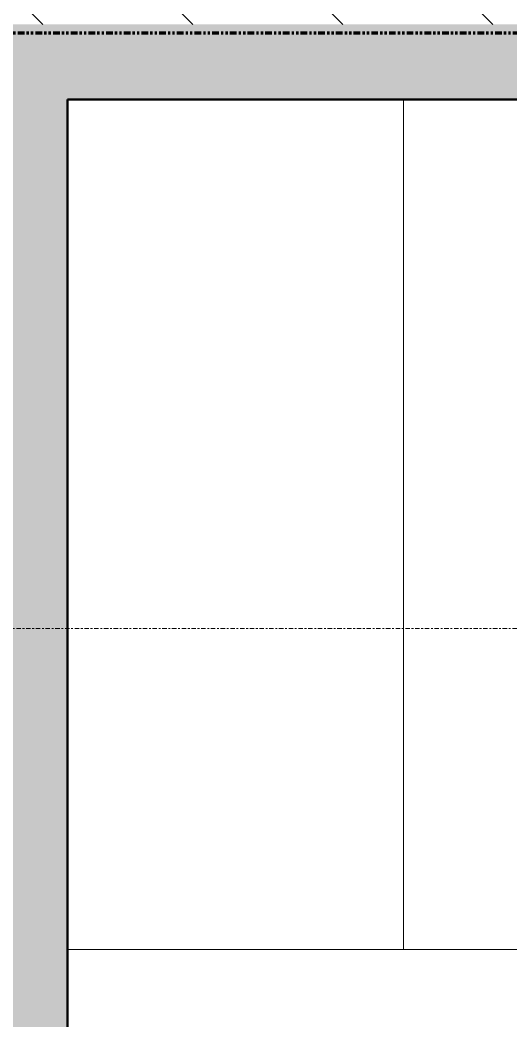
# Model space of a CAD drawing. Header units: inches. Extents: x -956 to 1409, y -1111 to 895.
# Drawn here: x -200.8 to -173.1, y -611.9 to -555.4 of the extents above; entities that cross this region are included whole.
import ezdxf

# ---------------------------------------------------------------- set-up
doc = ezdxf.new("R2010")
doc.units = ezdxf.units.IN
doc.header["$MEASUREMENT"] = 0
doc.linetypes.add('Double Dash 3_8_', pattern=[1, 0.375, -0.125, 0.125, -0.125, 0.125, -0.125])
doc.linetypes.add('Grid Line 1_4_', pattern=[0.4375, 0.25, -0.0625, 0.0625, -0.0625])
for name, color, linetype, lineweight in [('A-DETL', 90, 'Continuous', 13), ('A-GENM', 13, 'Continuous', 9), ('A-WALL-PATT', 111, 'Continuous', 13), ('I-WALL', 2, 'Continuous', 13), ('S-GRID', 1, 'Continuous', 9)]:
    doc.layers.add(name, color=color, linetype=linetype, lineweight=lineweight)

# ---------------------------------------------------------------- blocks, each defined once
blk = doc.blocks.new('Generic Model Adjustable Table - Default-V66-8TH FLOOR TELECOM UNDERFLOOR ROUTING PLAN')
at = {"layer": 'A-GENM', "color": 53}
for p, q in [((-24, 9.5), (-24, -9.5)), ((-24, -9.5), (24, -9.5))]:
    blk.add_line(p, q, dxfattribs=at)
blk = doc.blocks.new('Generic Model Adjustable Table - Default-3563773-8TH FLOOR TELECOM UNDERFLOOR ROUTING PLAN')
at = {"layer": 'A-GENM', "color": 53}
for p, q in [((-30, -15), (-30, 15)), ((-30, 15), (30, 15)), ((30, -15), (-30, -15))]:
    blk.add_line(p, q, dxfattribs=at)
blk = doc.blocks.new('18433_1 - AEO NY - CENTRAL_rvt-1-8TH FLOOR TELECOM UNDERFLOOR ROUTING PLAN')
at = {"layer": 'A-WALL-PATT', "lineweight": 9}
h = blk.add_hatch(dxfattribs=at)
h.set_pattern_fill('FP_1', color=53, style=0, pattern_type=2)
h.set_pattern_definition([(135, (0, 0), (-4.24264, -4.24264), [])])
h.paths.add_polyline_path([(99.523, -555.619), (99.523, -537.619), (-361.033, -537.619), (-361.033, -555.619), (46.013, -555.619)], flags=0)
h.paths.add_polyline_path([(-514.727, -555.619), (-513.408, -555.619), (-513.408, -537.619), (-853.352, -537.619), (-853.352, -555.619), (-520.102, -555.619)], flags=0)
at = {"layer": 'A-WALL-PATT'}
for points in [[(-99.352, -559.869), (-95.102, -559.869), (-95.102, -555.619), (-317.852, -555.619), (-317.852, -559.869), (-130.775, -559.869)], [(-198.16, -691.619), (-198.16, -559.869), (-203.535, -559.869), (-203.535, -691.619)]]:
    blk.add_hatch(color=253, dxfattribs=at).paths.add_polyline_path(points, flags=0)
at = {"layer": 'I-WALL', "color": 213, "lineweight": 50}
for p, q in [((-198.16, -559.869), (-99.352, -559.869)), ((-198.16, -691.619), (-198.16, -559.869))]:
    blk.add_line(p, q, dxfattribs=at)
at = {"layer": 'S-GRID', "linetype": 'Grid Line 1_4_'}
blk.add_line((444.899, -589.744), (-904.422, -589.744), dxfattribs=at)
at = {"color": 53, "lineweight": 9}
for name, p, rotation in [('Generic Model Adjustable Table - Default-V66-8TH FLOOR TELECOM UNDERFLOOR ROUTING PLAN', (-188.66, -583.869), 90.00000000000018), ('Generic Model Adjustable Table - Default-3563773-8TH FLOOR TELECOM UNDERFLOOR ROUTING PLAN', (-168.16, -622.869), 180)]:
    blk.add_blockref(name, p, dxfattribs=dict(at, rotation=rotation))

msp = doc.modelspace()

# ---------------------------------------------------------------- block references
at = {"lineweight": 5}
msp.add_blockref('18433_1 - AEO NY - CENTRAL_rvt-1-8TH FLOOR TELECOM UNDERFLOOR ROUTING PLAN', (0, 0), dxfattribs=at)

# ---------------------------------------------------------------- next in the draw order: linework, layer by layer
at = {"layer": 'A-DETL', "linetype": 'Double Dash 3_8_', "lineweight": 140}
msp.add_line((304.398, -556.119), (-896.852, -556.119), dxfattribs=at)

doc.saveas('drawing.dxf')
